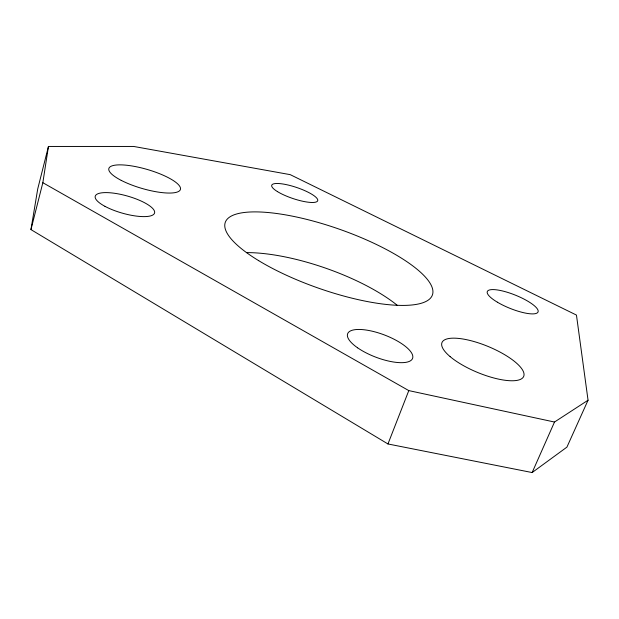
<?xml version="1.0" encoding="UTF-8"?>
<svg xmlns="http://www.w3.org/2000/svg" width="619" height="619" viewBox="0 0 619 619"><rect width="100%" height="100%" fill="white"/><g stroke="black" fill="none" stroke-linecap="round" stroke-linejoin="round"><path stroke-width="0.93" d="M30.95 229.595L42.843 182.706L48.452 146.455L133.696 146.448L290.234 174.651L576.459 315.079L588.05 400.214L566.919 447.127L532.139 472.552L387.958 443.962L30.95 229.595L37.72 188.95L48.452 146.455M387.958 443.962L408.795 390.604L554.5 422.034L588.05 400.214M532.139 472.552L554.5 422.034M42.843 182.706L408.795 390.604M246.524 252.606A108.271 35.221 19.2 0 1 397.042 305.121M258.688 260.661A109.741 31.275 19.3 0 0 430.584 298.033A109.741 31.275 19.3 0 0 297.453 217.215A109.741 31.275 19.3 0 0 258.688 260.661M104.967 206.336A30.826 8.921 15.8 0 0 153.992 214.058A30.826 8.921 15.8 0 0 115.714 193.453A30.826 8.921 15.8 0 0 104.967 206.336M277.451 191.604A24.249 5.826 18.6 0 0 316.603 201.809A24.249 5.826 18.6 0 0 290.179 185.545A24.249 5.826 18.6 0 0 277.451 191.604M497.421 302.219A27.352 7.134 21.9 0 0 537.996 312.053A27.352 7.134 21.9 0 0 502.566 290.976A27.352 7.134 21.9 0 0 497.421 302.219M357.596 347.816A34.718 11.908 20.8 0 0 411.952 359.484A34.718 11.908 20.8 0 0 370.804 330.886A34.718 11.908 20.8 0 0 357.596 347.816M121.231 180.377A37.272 9.842 16.3 0 0 179.874 190.428A37.272 9.842 16.3 0 0 132.783 166.101A37.272 9.842 16.3 0 0 121.231 180.377M450.121 356.614A44.212 14.013 22.5 0 0 520.896 379.168A44.212 14.013 22.5 0 0 477.597 342.624A44.212 14.013 22.5 0 0 450.121 356.614"/></g></svg>
